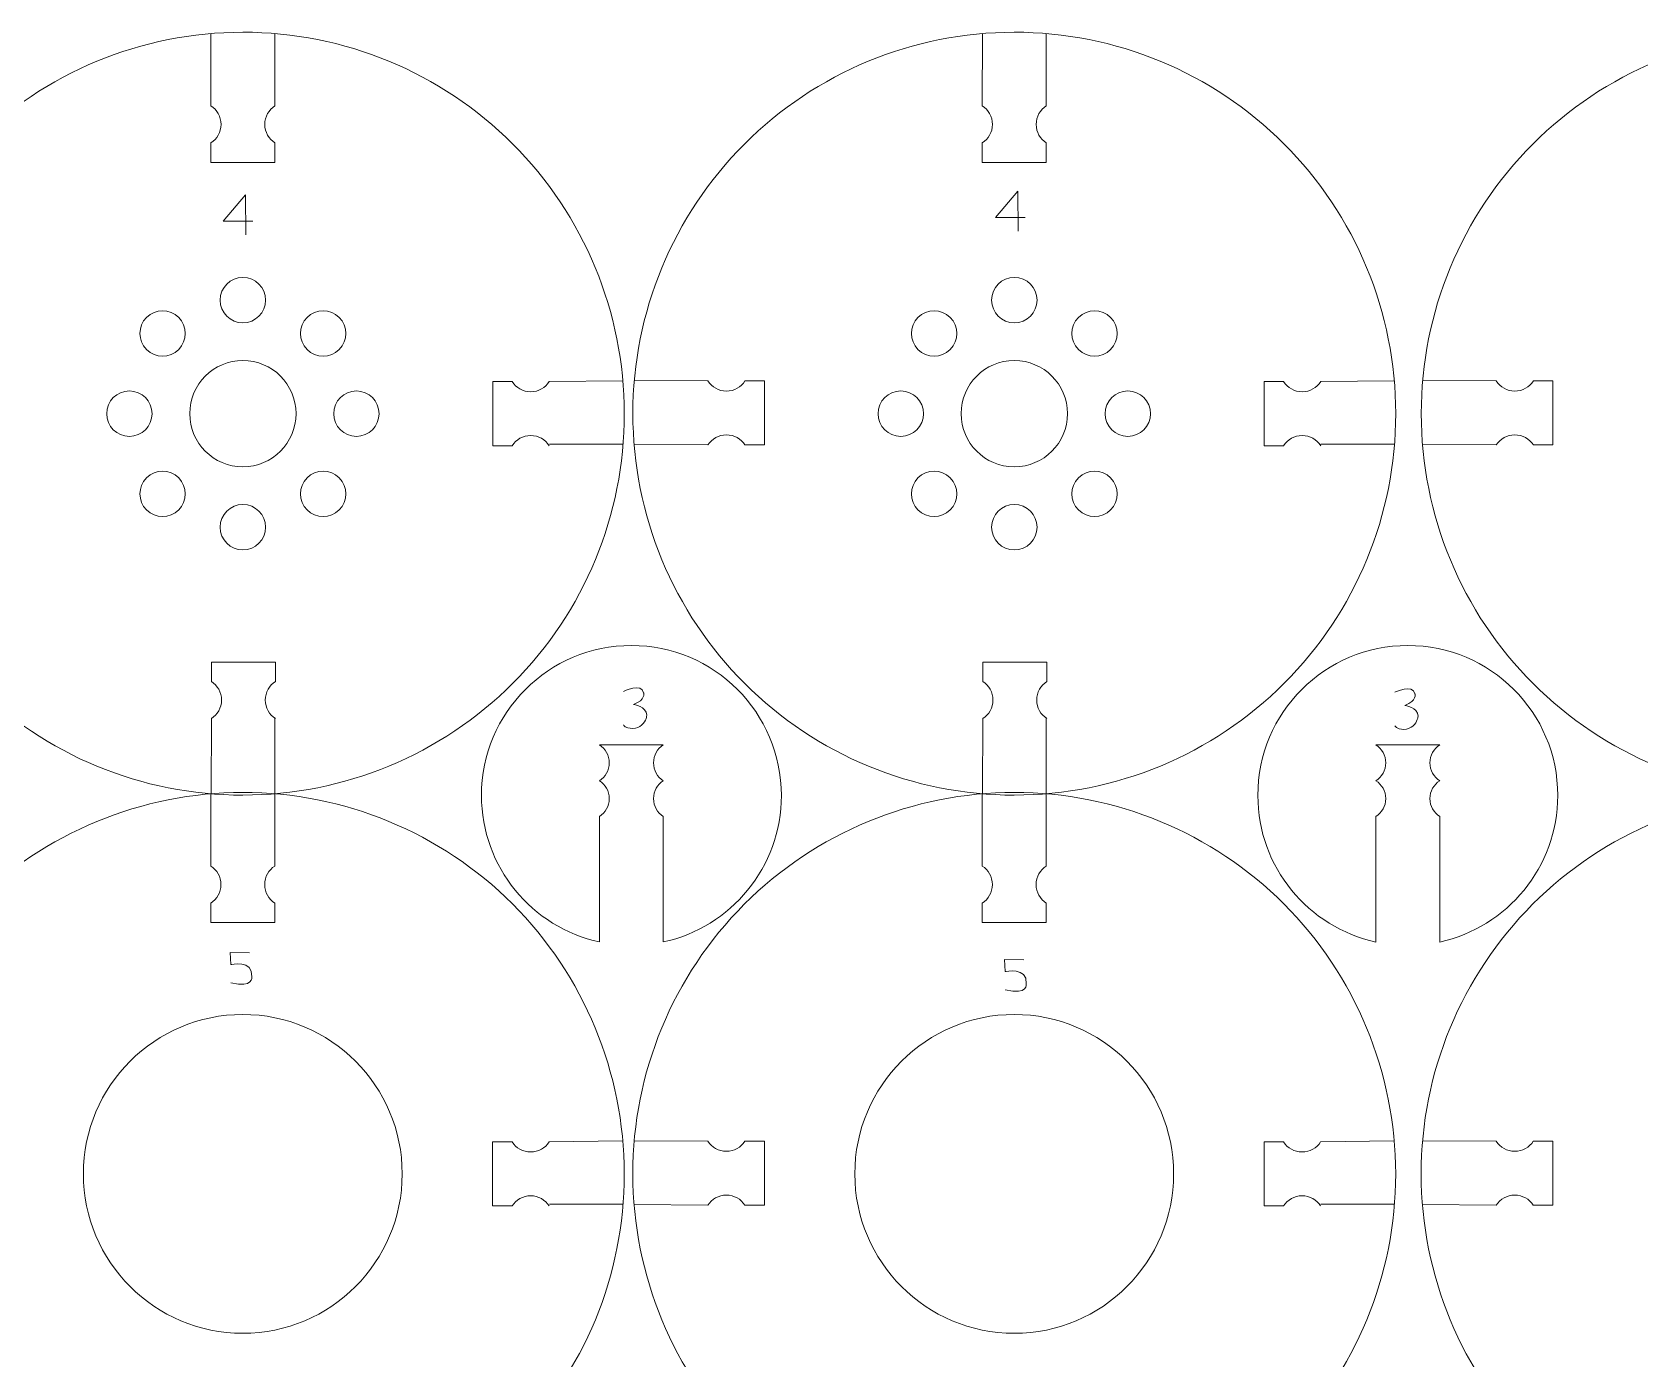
# Model space of a CAD drawing. Header units: centimetres. Extents: x -25 to 25, y -32.5 to 32.5.
# Drawn here: x -6.23 to 1.34, y 14.39 to 20.63 of the extents above; entities that cross this region are included whole.
import ezdxf

# ---------------------------------------------------------------- set-up
doc = ezdxf.new("R2010")
doc.units = ezdxf.units.CM
doc.header["$MEASUREMENT"] = 0
doc.layers.add('Capa 1', color=7, linetype='Continuous')

msp = doc.modelspace()

# ---------------------------------------------------------------- linework, layer by layer
at = {"layer": 'Capa 1', "color": 250, "lineweight": 18}
for centre, major_axis in [((-5.23613, 19.3735), (0, 0.10682)), ((-1.60633, 19.3735), (0, 0.10682)), ((-5.23612, 18.83939), (0, 0.25)), ((-1.60632, 18.83939), (0, 0.25))]:
    msp.add_ellipse(centre, major_axis=major_axis, ratio=1, dxfattribs=at)
for points, knots in [([(-5.23612, 20.63418), (-4.76041, 20.63448), (-4.30407, 20.4458), (-3.96748, 20.10963), (-3.96748, 20.10963), (-3.63089, 19.77347), (-3.44163, 19.31509), (-3.44133, 18.83939), (-3.44133, 18.83939), (-3.44102, 18.36368), (-3.62971, 17.90734), (-3.96587, 17.57075), (-3.96587, 17.57075), (-4.30204, 17.23416), (-4.76041, 17.0449), (-5.23612, 17.04459), (-5.23612, 17.04459), (-5.71183, 17.04429), (-6.16817, 17.23298), (-6.50476, 17.56914), (-6.50476, 17.56914), (-6.84135, 17.9053), (-7.03061, 18.36368), (-7.03091, 18.83939), (-7.03091, 18.83939), (-7.03121, 19.31509), (-6.84253, 19.77144), (-6.50636, 20.10803), (-6.50636, 20.10803), (-6.1702, 20.44462), (-5.71183, 20.63388), (-5.23612, 20.63418)], [0, 0, 0, 0, 0.1111111, 0.1111111, 0.1111111, 0.1111111, 0.2222222, 0.2222222, 0.2222222, 0.2222222, 0.3333333, 0.3333333, 0.3333333, 0.3333333, 0.4444444, 0.4444444, 0.4444444, 0.4444444, 0.5555556, 0.5555556, 0.5555556, 0.5555556, 0.6666667, 0.6666667, 0.6666667, 0.6666667, 0.7777778, 0.7777778, 0.7777778, 0.7777778, 1, 1, 1, 1]), ([(-1.60632, 20.63418), (-1.13061, 20.63448), (-0.67427, 20.4458), (-0.33768, 20.10963), (-0.33768, 20.10963), (-0.00109, 19.77347), (0.18817, 19.31509), (0.18847, 18.83939), (0.18847, 18.83939), (0.18878, 18.36368), (0.00009, 17.90734), (-0.33607, 17.57075), (-0.33607, 17.57075), (-0.67224, 17.23416), (-1.13061, 17.0449), (-1.60632, 17.04459), (-1.60632, 17.04459), (-2.08203, 17.04429), (-2.53837, 17.23298), (-2.87496, 17.56914), (-2.87496, 17.56914), (-3.21155, 17.9053), (-3.40081, 18.36368), (-3.40111, 18.83939), (-3.40111, 18.83939), (-3.40141, 19.31509), (-3.21273, 19.77144), (-2.87656, 20.10803), (-2.87656, 20.10803), (-2.5404, 20.44462), (-2.08203, 20.63388), (-1.60632, 20.63418)], [0, 0, 0, 0, 0.1111111, 0.1111111, 0.1111111, 0.1111111, 0.2222222, 0.2222222, 0.2222222, 0.2222222, 0.3333333, 0.3333333, 0.3333333, 0.3333333, 0.4444444, 0.4444444, 0.4444444, 0.4444444, 0.5555556, 0.5555556, 0.5555556, 0.5555556, 0.6666667, 0.6666667, 0.6666667, 0.6666667, 0.7777778, 0.7777778, 0.7777778, 0.7777778, 1, 1, 1, 1]), ([(2.10313, 20.63418), (2.57884, 20.63448), (3.03518, 20.4458), (3.37177, 20.10963), (3.37177, 20.10963), (3.70836, 19.77347), (3.89762, 19.31509), (3.89792, 18.83939), (3.89792, 18.83939), (3.89823, 18.36368), (3.70954, 17.90734), (3.37338, 17.57075), (3.37338, 17.57075), (3.03721, 17.23416), (2.57884, 17.0449), (2.10313, 17.04459), (2.10313, 17.04459), (1.62742, 17.04429), (1.17108, 17.23298), (0.83449, 17.56914), (0.83449, 17.56914), (0.4979, 17.9053), (0.30864, 18.36368), (0.30834, 18.83939), (0.30834, 18.83939), (0.30804, 19.31509), (0.49672, 19.77144), (0.83289, 20.10803), (0.83289, 20.10803), (1.16905, 20.44462), (1.62742, 20.63388), (2.10313, 20.63418)], [0, 0, 0, 0, 0.1111111, 0.1111111, 0.1111111, 0.1111111, 0.2222222, 0.2222222, 0.2222222, 0.2222222, 0.3333333, 0.3333333, 0.3333333, 0.3333333, 0.4444444, 0.4444444, 0.4444444, 0.4444444, 0.5555556, 0.5555556, 0.5555556, 0.5555556, 0.6666667, 0.6666667, 0.6666667, 0.6666667, 0.7777778, 0.7777778, 0.7777778, 0.7777778, 1, 1, 1, 1]), ([(-5.38683, 20.11331), (-5.35813, 20.13174), (-5.33911, 20.16393), (-5.33911, 20.20057), (-5.33911, 20.20057), (-5.33911, 20.2372), (-5.35813, 20.2694), (-5.38683, 20.28782)], [0, 0, 0, 0, 0.3333333, 0.3333333, 0.3333333, 0.3333333, 1, 1, 1, 1]), ([(-5.08549, 20.11331), (-5.11419, 20.13174), (-5.13321, 20.16393), (-5.13321, 20.20057), (-5.13321, 20.20057), (-5.13321, 20.2372), (-5.11419, 20.2694), (-5.08549, 20.28782)], [0, 0, 0, 0, 0.3333333, 0.3333333, 0.3333333, 0.3333333, 1, 1, 1, 1]), ([(-1.75703, 20.11331), (-1.72833, 20.13174), (-1.70931, 20.16393), (-1.70931, 20.20057), (-1.70931, 20.20057), (-1.70931, 20.2372), (-1.72833, 20.2694), (-1.75703, 20.28782)], [0, 0, 0, 0, 0.3333333, 0.3333333, 0.3333333, 0.3333333, 1, 1, 1, 1]), ([(-1.45569, 20.11331), (-1.48439, 20.13174), (-1.50341, 20.16393), (-1.50341, 20.20057), (-1.50341, 20.20057), (-1.50341, 20.2372), (-1.48439, 20.2694), (-1.45569, 20.28782)], [0, 0, 0, 0, 0.3333333, 0.3333333, 0.3333333, 0.3333333, 1, 1, 1, 1]), ([(-5.68933, 19.29259), (-5.64762, 19.33431), (-5.57998, 19.33431), (-5.53826, 19.29259), (-5.53826, 19.29259), (-5.49655, 19.25088), (-5.49655, 19.18324), (-5.53826, 19.14152), (-5.53826, 19.14152), (-5.57998, 19.09981), (-5.64762, 19.09981), (-5.68933, 19.14152), (-5.68933, 19.14152), (-5.73105, 19.18324), (-5.73105, 19.25088), (-5.68933, 19.29259)], [0, 0, 0, 0, 0.2, 0.2, 0.2, 0.2, 0.4, 0.4, 0.4, 0.4, 0.6, 0.6, 0.6, 0.6, 1, 1, 1, 1]), ([(-4.78292, 19.29259), (-4.7412, 19.25088), (-4.7412, 19.18324), (-4.78292, 19.14152), (-4.78292, 19.14152), (-4.82463, 19.09981), (-4.89227, 19.09981), (-4.93399, 19.14152), (-4.93399, 19.14152), (-4.9757, 19.18324), (-4.9757, 19.25088), (-4.93399, 19.29259), (-4.93399, 19.29259), (-4.89227, 19.33431), (-4.82463, 19.33431), (-4.78292, 19.29259)], [0, 0, 0, 0, 0.2, 0.2, 0.2, 0.2, 0.4, 0.4, 0.4, 0.4, 0.6, 0.6, 0.6, 0.6, 1, 1, 1, 1]), ([(-2.05953, 19.29259), (-2.01782, 19.33431), (-1.95018, 19.33431), (-1.90846, 19.29259), (-1.90846, 19.29259), (-1.86675, 19.25088), (-1.86675, 19.18324), (-1.90846, 19.14152), (-1.90846, 19.14152), (-1.95018, 19.09981), (-2.01782, 19.09981), (-2.05953, 19.14152), (-2.05953, 19.14152), (-2.10125, 19.18324), (-2.10125, 19.25088), (-2.05953, 19.29259)], [0, 0, 0, 0, 0.2, 0.2, 0.2, 0.2, 0.4, 0.4, 0.4, 0.4, 0.6, 0.6, 0.6, 0.6, 1, 1, 1, 1]), ([(-1.15312, 19.29259), (-1.1114, 19.25088), (-1.1114, 19.18324), (-1.15312, 19.14152), (-1.15312, 19.14152), (-1.19483, 19.09981), (-1.26247, 19.09981), (-1.30419, 19.14152), (-1.30419, 19.14152), (-1.3459, 19.18324), (-1.3459, 19.25088), (-1.30419, 19.29259), (-1.30419, 19.29259), (-1.26247, 19.33431), (-1.19483, 19.33431), (-1.15312, 19.29259)], [0, 0, 0, 0, 0.2, 0.2, 0.2, 0.2, 0.4, 0.4, 0.4, 0.4, 0.6, 0.6, 0.6, 0.6, 1, 1, 1, 1]), ([(-3.79457, 18.9901), (-3.813, 18.9614), (-3.84519, 18.94238), (-3.88183, 18.94238), (-3.88183, 18.94238), (-3.91846, 18.94238), (-3.95066, 18.9614), (-3.96908, 18.9901)], [0, 0, 0, 0, 0.3333333, 0.3333333, 0.3333333, 0.3333333, 1, 1, 1, 1]), ([(-2.87362, 18.9933), (-2.89205, 18.9646), (-2.92424, 18.94558), (-2.96088, 18.94558), (-2.96088, 18.94558), (-2.99751, 18.94558), (-3.02971, 18.9646), (-3.04813, 18.9933)], [0, 0, 0, 0, 0.3333333, 0.3333333, 0.3333333, 0.3333333, 1, 1, 1, 1]), ([(-0.16477, 18.9901), (-0.1832, 18.9614), (-0.21539, 18.94238), (-0.25203, 18.94238), (-0.25203, 18.94238), (-0.28866, 18.94238), (-0.32086, 18.9614), (-0.33928, 18.9901)], [0, 0, 0, 0, 0.3333333, 0.3333333, 0.3333333, 0.3333333, 1, 1, 1, 1]), ([(0.83583, 18.9933), (0.8174, 18.9646), (0.78521, 18.94558), (0.74857, 18.94558), (0.74857, 18.94558), (0.71194, 18.94558), (0.67974, 18.9646), (0.66132, 18.9933)], [0, 0, 0, 0, 0.3333333, 0.3333333, 0.3333333, 0.3333333, 1, 1, 1, 1]), ([(-5.87706, 18.83938), (-5.87706, 18.89838), (-5.82923, 18.94621), (-5.77024, 18.94621), (-5.77024, 18.94621), (-5.71124, 18.94621), (-5.66342, 18.89838), (-5.66342, 18.83938), (-5.66342, 18.83938), (-5.66342, 18.78039), (-5.71124, 18.73256), (-5.77024, 18.73256), (-5.77024, 18.73256), (-5.82923, 18.73256), (-5.87706, 18.78039), (-5.87706, 18.83938)], [0, 0, 0, 0, 0.2, 0.2, 0.2, 0.2, 0.4, 0.4, 0.4, 0.4, 0.6, 0.6, 0.6, 0.6, 1, 1, 1, 1]), ([(-4.59519, 18.83938), (-4.59519, 18.78039), (-4.64302, 18.73256), (-4.70201, 18.73256), (-4.70201, 18.73256), (-4.76101, 18.73256), (-4.80884, 18.78039), (-4.80884, 18.83938), (-4.80884, 18.83938), (-4.80884, 18.89838), (-4.76101, 18.94621), (-4.70201, 18.94621), (-4.70201, 18.94621), (-4.64302, 18.94621), (-4.59519, 18.89838), (-4.59519, 18.83938)], [0, 0, 0, 0, 0.2, 0.2, 0.2, 0.2, 0.4, 0.4, 0.4, 0.4, 0.6, 0.6, 0.6, 0.6, 1, 1, 1, 1]), ([(-2.24726, 18.83938), (-2.24726, 18.89838), (-2.19943, 18.94621), (-2.14044, 18.94621), (-2.14044, 18.94621), (-2.08144, 18.94621), (-2.03362, 18.89838), (-2.03362, 18.83938), (-2.03362, 18.83938), (-2.03362, 18.78039), (-2.08144, 18.73256), (-2.14044, 18.73256), (-2.14044, 18.73256), (-2.19943, 18.73256), (-2.24726, 18.78039), (-2.24726, 18.83938)], [0, 0, 0, 0, 0.2, 0.2, 0.2, 0.2, 0.4, 0.4, 0.4, 0.4, 0.6, 0.6, 0.6, 0.6, 1, 1, 1, 1]), ([(-0.96539, 18.83938), (-0.96539, 18.78039), (-1.01322, 18.73256), (-1.07221, 18.73256), (-1.07221, 18.73256), (-1.13121, 18.73256), (-1.17904, 18.78039), (-1.17904, 18.83938), (-1.17904, 18.83938), (-1.17904, 18.89838), (-1.13121, 18.94621), (-1.07221, 18.94621), (-1.07221, 18.94621), (-1.01322, 18.94621), (-0.96539, 18.89838), (-0.96539, 18.83938)], [0, 0, 0, 0, 0.2, 0.2, 0.2, 0.2, 0.4, 0.4, 0.4, 0.4, 0.6, 0.6, 0.6, 0.6, 1, 1, 1, 1]), ([(-3.79457, 18.68876), (-3.813, 18.71746), (-3.84519, 18.73648), (-3.88183, 18.73648), (-3.88183, 18.73648), (-3.91846, 18.73648), (-3.95066, 18.71746), (-3.96908, 18.68876)], [0, 0, 0, 0, 0.3333333, 0.3333333, 0.3333333, 0.3333333, 1, 1, 1, 1]), ([(-2.87362, 18.69196), (-2.89205, 18.72066), (-2.92424, 18.73968), (-2.96088, 18.73968), (-2.96088, 18.73968), (-2.99751, 18.73968), (-3.02971, 18.72066), (-3.04813, 18.69196)], [0, 0, 0, 0, 0.3333333, 0.3333333, 0.3333333, 0.3333333, 1, 1, 1, 1]), ([(-0.16477, 18.68876), (-0.1832, 18.71746), (-0.21539, 18.73648), (-0.25203, 18.73648), (-0.25203, 18.73648), (-0.28866, 18.73648), (-0.32086, 18.71746), (-0.33928, 18.68876)], [0, 0, 0, 0, 0.3333333, 0.3333333, 0.3333333, 0.3333333, 1, 1, 1, 1]), ([(0.83583, 18.69196), (0.8174, 18.72066), (0.78521, 18.73968), (0.74857, 18.73968), (0.74857, 18.73968), (0.71194, 18.73968), (0.67974, 18.72066), (0.66132, 18.69196)], [0, 0, 0, 0, 0.3333333, 0.3333333, 0.3333333, 0.3333333, 1, 1, 1, 1]), ([(-5.68933, 18.38618), (-5.73105, 18.42789), (-5.73105, 18.49553), (-5.68933, 18.53725), (-5.68933, 18.53725), (-5.64762, 18.57896), (-5.57998, 18.57896), (-5.53826, 18.53725), (-5.53826, 18.53725), (-5.49655, 18.49553), (-5.49655, 18.42789), (-5.53826, 18.38618), (-5.53826, 18.38618), (-5.57998, 18.34446), (-5.64762, 18.34446), (-5.68933, 18.38618)], [0, 0, 0, 0, 0.2, 0.2, 0.2, 0.2, 0.4, 0.4, 0.4, 0.4, 0.6, 0.6, 0.6, 0.6, 1, 1, 1, 1]), ([(-4.78292, 18.38618), (-4.82463, 18.34446), (-4.89227, 18.34446), (-4.93399, 18.38618), (-4.93399, 18.38618), (-4.9757, 18.42789), (-4.9757, 18.49553), (-4.93399, 18.53725), (-4.93399, 18.53725), (-4.89227, 18.57896), (-4.82463, 18.57896), (-4.78292, 18.53725), (-4.78292, 18.53725), (-4.7412, 18.49553), (-4.7412, 18.42789), (-4.78292, 18.38618)], [0, 0, 0, 0, 0.2, 0.2, 0.2, 0.2, 0.4, 0.4, 0.4, 0.4, 0.6, 0.6, 0.6, 0.6, 1, 1, 1, 1]), ([(-2.05953, 18.38618), (-2.10125, 18.42789), (-2.10125, 18.49553), (-2.05953, 18.53725), (-2.05953, 18.53725), (-2.01782, 18.57896), (-1.95018, 18.57896), (-1.90846, 18.53725), (-1.90846, 18.53725), (-1.86675, 18.49553), (-1.86675, 18.42789), (-1.90846, 18.38618), (-1.90846, 18.38618), (-1.95018, 18.34446), (-2.01782, 18.34446), (-2.05953, 18.38618)], [0, 0, 0, 0, 0.2, 0.2, 0.2, 0.2, 0.4, 0.4, 0.4, 0.4, 0.6, 0.6, 0.6, 0.6, 1, 1, 1, 1]), ([(-1.15312, 18.38618), (-1.19483, 18.34446), (-1.26247, 18.34446), (-1.30419, 18.38618), (-1.30419, 18.38618), (-1.3459, 18.42789), (-1.3459, 18.49553), (-1.30419, 18.53725), (-1.30419, 18.53725), (-1.26247, 18.57896), (-1.19483, 18.57896), (-1.15312, 18.53725), (-1.15312, 18.53725), (-1.1114, 18.49553), (-1.1114, 18.42789), (-1.15312, 18.38618)], [0, 0, 0, 0, 0.2, 0.2, 0.2, 0.2, 0.4, 0.4, 0.4, 0.4, 0.6, 0.6, 0.6, 0.6, 1, 1, 1, 1]), ([(-5.23613, 18.19845), (-5.29512, 18.19845), (-5.34295, 18.24628), (-5.34295, 18.30527), (-5.34295, 18.30527), (-5.34295, 18.36427), (-5.29512, 18.41209), (-5.23613, 18.41209), (-5.23613, 18.41209), (-5.17713, 18.41209), (-5.1293, 18.36427), (-5.1293, 18.30527), (-5.1293, 18.30527), (-5.1293, 18.24628), (-5.17713, 18.19845), (-5.23613, 18.19845)], [0, 0, 0, 0, 0.2, 0.2, 0.2, 0.2, 0.4, 0.4, 0.4, 0.4, 0.6, 0.6, 0.6, 0.6, 1, 1, 1, 1]), ([(-1.60633, 18.19845), (-1.66532, 18.19845), (-1.71315, 18.24628), (-1.71315, 18.30527), (-1.71315, 18.30527), (-1.71315, 18.36427), (-1.66532, 18.41209), (-1.60633, 18.41209), (-1.60633, 18.41209), (-1.54733, 18.41209), (-1.4995, 18.36427), (-1.4995, 18.30527), (-1.4995, 18.30527), (-1.4995, 18.24628), (-1.54733, 18.19845), (-1.60633, 18.19845)], [0, 0, 0, 0, 0.2, 0.2, 0.2, 0.2, 0.4, 0.4, 0.4, 0.4, 0.6, 0.6, 0.6, 0.6, 1, 1, 1, 1]), ([(-5.38429, 17.40469), (-5.35559, 17.42312), (-5.33657, 17.45531), (-5.33657, 17.49195), (-5.33657, 17.49195), (-5.33657, 17.52858), (-5.35559, 17.56078), (-5.38429, 17.5792)], [0, 0, 0, 0, 0.3333333, 0.3333333, 0.3333333, 0.3333333, 1, 1, 1, 1]), ([(-5.08295, 17.40469), (-5.11165, 17.42312), (-5.13067, 17.45531), (-5.13067, 17.49195), (-5.13067, 17.49195), (-5.13067, 17.52858), (-5.11165, 17.56078), (-5.08295, 17.5792)], [0, 0, 0, 0, 0.3333333, 0.3333333, 0.3333333, 0.3333333, 1, 1, 1, 1]), ([(-1.75449, 17.40469), (-1.72579, 17.42312), (-1.70677, 17.45531), (-1.70677, 17.49195), (-1.70677, 17.49195), (-1.70677, 17.52858), (-1.72579, 17.56078), (-1.75449, 17.5792)], [0, 0, 0, 0, 0.3333333, 0.3333333, 0.3333333, 0.3333333, 1, 1, 1, 1]), ([(-1.45315, 17.40469), (-1.48185, 17.42312), (-1.50087, 17.45531), (-1.50087, 17.49195), (-1.50087, 17.49195), (-1.50087, 17.52858), (-1.48185, 17.56078), (-1.45315, 17.5792)], [0, 0, 0, 0, 0.3333333, 0.3333333, 0.3333333, 0.3333333, 1, 1, 1, 1]), ([(-3.55805, 17.2809), (-3.53035, 17.26312), (-3.51199, 17.23204), (-3.51199, 17.19668), (-3.51199, 17.19668), (-3.51199, 17.16132), (-3.53035, 17.13024), (-3.55805, 17.11246)], [0, 0, 0, 0, 0.3333333, 0.3333333, 0.3333333, 0.3333333, 1, 1, 1, 1]), ([(-3.25804, 17.28074), (-3.28574, 17.26296), (-3.3041, 17.23188), (-3.3041, 17.19652), (-3.3041, 17.19652), (-3.3041, 17.16116), (-3.28574, 17.13008), (-3.25804, 17.1123)], [0, 0, 0, 0, 0.3333333, 0.3333333, 0.3333333, 0.3333333, 1, 1, 1, 1]), ([(0.09523, 17.28082), (0.12293, 17.26304), (0.14129, 17.23196), (0.14129, 17.1966), (0.14129, 17.1966), (0.14129, 17.16124), (0.12293, 17.13016), (0.09523, 17.11238)], [0, 0, 0, 0, 0.3333333, 0.3333333, 0.3333333, 0.3333333, 1, 1, 1, 1]), ([(0.39524, 17.28066), (0.36754, 17.26288), (0.34918, 17.2318), (0.34918, 17.19644), (0.34918, 17.19644), (0.34918, 17.16108), (0.36754, 17.13), (0.39524, 17.11222)], [0, 0, 0, 0, 0.3333333, 0.3333333, 0.3333333, 0.3333333, 1, 1, 1, 1]), ([(-3.55805, 17.11246), (-3.53035, 17.09468), (-3.51199, 17.0636), (-3.51199, 17.02824), (-3.51199, 17.02824), (-3.51199, 16.99288), (-3.53035, 16.9618), (-3.55805, 16.94402)], [0, 0, 0, 0, 0.3333333, 0.3333333, 0.3333333, 0.3333333, 1, 1, 1, 1]), ([(-3.25804, 17.1123), (-3.28574, 17.09452), (-3.3041, 17.06344), (-3.3041, 17.02808), (-3.3041, 17.02808), (-3.3041, 16.99272), (-3.28574, 16.96164), (-3.25804, 16.94386)], [0, 0, 0, 0, 0.3333333, 0.3333333, 0.3333333, 0.3333333, 1, 1, 1, 1]), ([(0.09523, 17.11238), (0.12293, 17.0946), (0.14129, 17.06352), (0.14129, 17.02816), (0.14129, 17.02816), (0.14129, 16.9928), (0.12293, 16.96172), (0.09523, 16.94394)], [0, 0, 0, 0, 0.3333333, 0.3333333, 0.3333333, 0.3333333, 1, 1, 1, 1]), ([(0.39524, 17.11222), (0.36754, 17.09444), (0.34918, 17.06336), (0.34918, 17.028), (0.34918, 17.028), (0.34918, 16.99264), (0.36754, 16.96156), (0.39524, 16.94378)], [0, 0, 0, 0, 0.3333333, 0.3333333, 0.3333333, 0.3333333, 1, 1, 1, 1]), ([(-5.23643, 17.05721), (-4.76072, 17.05751), (-4.30438, 16.86883), (-3.96779, 16.53266), (-3.96779, 16.53266), (-3.6312, 16.1965), (-3.44194, 15.73812), (-3.44164, 15.26242), (-3.44164, 15.26242), (-3.44133, 14.78671), (-3.63002, 14.33037), (-3.96618, 13.99378), (-3.96618, 13.99378), (-4.30235, 13.65719), (-4.76072, 13.46793), (-5.23643, 13.46762), (-5.23643, 13.46762), (-5.71214, 13.46732), (-6.16848, 13.65601), (-6.50507, 13.99217), (-6.50507, 13.99217), (-6.84166, 14.32833), (-7.03092, 14.78671), (-7.03122, 15.26242), (-7.03122, 15.26242), (-7.03152, 15.73812), (-6.84284, 16.19447), (-6.50667, 16.53106), (-6.50667, 16.53106), (-6.17051, 16.86765), (-5.71214, 17.05691), (-5.23643, 17.05721)], [0, 0, 0, 0, 0.1111111, 0.1111111, 0.1111111, 0.1111111, 0.2222222, 0.2222222, 0.2222222, 0.2222222, 0.3333333, 0.3333333, 0.3333333, 0.3333333, 0.4444444, 0.4444444, 0.4444444, 0.4444444, 0.5555556, 0.5555556, 0.5555556, 0.5555556, 0.6666667, 0.6666667, 0.6666667, 0.6666667, 0.7777778, 0.7777778, 0.7777778, 0.7777778, 1, 1, 1, 1]), ([(-1.60663, 17.05721), (-1.13092, 17.05751), (-0.67458, 16.86883), (-0.33799, 16.53266), (-0.33799, 16.53266), (-0.0014, 16.1965), (0.18786, 15.73812), (0.18816, 15.26242), (0.18816, 15.26242), (0.18847, 14.78671), (-0.00022, 14.33037), (-0.33638, 13.99378), (-0.33638, 13.99378), (-0.67255, 13.65719), (-1.13092, 13.46793), (-1.60663, 13.46762), (-1.60663, 13.46762), (-2.08234, 13.46732), (-2.53868, 13.65601), (-2.87527, 13.99217), (-2.87527, 13.99217), (-3.21186, 14.32833), (-3.40112, 14.78671), (-3.40142, 15.26242), (-3.40142, 15.26242), (-3.40172, 15.73812), (-3.21304, 16.19447), (-2.87687, 16.53106), (-2.87687, 16.53106), (-2.54071, 16.86765), (-2.08234, 17.05691), (-1.60663, 17.05721)], [0, 0, 0, 0, 0.1111111, 0.1111111, 0.1111111, 0.1111111, 0.2222222, 0.2222222, 0.2222222, 0.2222222, 0.3333333, 0.3333333, 0.3333333, 0.3333333, 0.4444444, 0.4444444, 0.4444444, 0.4444444, 0.5555556, 0.5555556, 0.5555556, 0.5555556, 0.6666667, 0.6666667, 0.6666667, 0.6666667, 0.7777778, 0.7777778, 0.7777778, 0.7777778, 1, 1, 1, 1]), ([(2.10282, 17.05721), (2.57853, 17.05751), (3.03487, 16.86883), (3.37146, 16.53266), (3.37146, 16.53266), (3.70805, 16.1965), (3.89731, 15.73812), (3.89761, 15.26242), (3.89761, 15.26242), (3.89792, 14.78671), (3.70923, 14.33037), (3.37307, 13.99378), (3.37307, 13.99378), (3.0369, 13.65719), (2.57853, 13.46793), (2.10282, 13.46762), (2.10282, 13.46762), (1.62711, 13.46732), (1.17077, 13.65601), (0.83418, 13.99217), (0.83418, 13.99217), (0.49759, 14.32833), (0.30833, 14.78671), (0.30803, 15.26242), (0.30803, 15.26242), (0.30773, 15.73812), (0.49641, 16.19447), (0.83258, 16.53106), (0.83258, 16.53106), (1.16874, 16.86765), (1.62711, 17.05691), (2.10282, 17.05721)], [0, 0, 0, 0, 0.1111111, 0.1111111, 0.1111111, 0.1111111, 0.2222222, 0.2222222, 0.2222222, 0.2222222, 0.3333333, 0.3333333, 0.3333333, 0.3333333, 0.4444444, 0.4444444, 0.4444444, 0.4444444, 0.5555556, 0.5555556, 0.5555556, 0.5555556, 0.6666667, 0.6666667, 0.6666667, 0.6666667, 0.7777778, 0.7777778, 0.7777778, 0.7777778, 1, 1, 1, 1]), ([(-5.38714, 16.53634), (-5.35844, 16.55477), (-5.33942, 16.58696), (-5.33942, 16.6236), (-5.33942, 16.6236), (-5.33942, 16.66023), (-5.35844, 16.69243), (-5.38714, 16.71085)], [0, 0, 0, 0, 0.3333333, 0.3333333, 0.3333333, 0.3333333, 1, 1, 1, 1]), ([(-5.0858, 16.53634), (-5.1145, 16.55477), (-5.13352, 16.58696), (-5.13352, 16.6236), (-5.13352, 16.6236), (-5.13352, 16.66023), (-5.1145, 16.69243), (-5.0858, 16.71085)], [0, 0, 0, 0, 0.3333333, 0.3333333, 0.3333333, 0.3333333, 1, 1, 1, 1]), ([(-1.75734, 16.53634), (-1.72864, 16.55477), (-1.70962, 16.58696), (-1.70962, 16.6236), (-1.70962, 16.6236), (-1.70962, 16.66023), (-1.72864, 16.69243), (-1.75734, 16.71085)], [0, 0, 0, 0, 0.3333333, 0.3333333, 0.3333333, 0.3333333, 1, 1, 1, 1]), ([(-1.456, 16.53634), (-1.4847, 16.55477), (-1.50372, 16.58696), (-1.50372, 16.6236), (-1.50372, 16.6236), (-1.50372, 16.66023), (-1.4847, 16.69243), (-1.456, 16.71085)], [0, 0, 0, 0, 0.3333333, 0.3333333, 0.3333333, 0.3333333, 1, 1, 1, 1]), ([(-5.23658, 16.01246), (-4.82237, 16.01246), (-4.48658, 15.67668), (-4.48658, 15.26246), (-4.48658, 15.26246), (-4.48658, 14.84824), (-4.82237, 14.51246), (-5.23658, 14.51246), (-5.23658, 14.51246), (-5.65079, 14.51246), (-5.98658, 14.84824), (-5.98658, 15.26246), (-5.98658, 15.26246), (-5.98658, 15.67668), (-5.65079, 16.01246), (-5.23658, 16.01246)], [0, 0, 0, 0, 0.2, 0.2, 0.2, 0.2, 0.4, 0.4, 0.4, 0.4, 0.6, 0.6, 0.6, 0.6, 1, 1, 1, 1]), ([(-1.60678, 16.01246), (-1.19257, 16.01246), (-0.85678, 15.67668), (-0.85678, 15.26246), (-0.85678, 15.26246), (-0.85678, 14.84824), (-1.19257, 14.51246), (-1.60678, 14.51246), (-1.60678, 14.51246), (-2.02099, 14.51246), (-2.35678, 14.84824), (-2.35678, 15.26246), (-2.35678, 15.26246), (-2.35678, 15.67668), (-2.02099, 16.01246), (-1.60678, 16.01246)], [0, 0, 0, 0, 0.2, 0.2, 0.2, 0.2, 0.4, 0.4, 0.4, 0.4, 0.6, 0.6, 0.6, 0.6, 1, 1, 1, 1]), ([(-3.79488, 15.41313), (-3.81331, 15.38443), (-3.8455, 15.36541), (-3.88214, 15.36541), (-3.88214, 15.36541), (-3.91877, 15.36541), (-3.95097, 15.38443), (-3.96939, 15.41313)], [0, 0, 0, 0, 0.3333333, 0.3333333, 0.3333333, 0.3333333, 1, 1, 1, 1]), ([(-2.87393, 15.41633), (-2.89236, 15.38763), (-2.92455, 15.36861), (-2.96119, 15.36861), (-2.96119, 15.36861), (-2.99782, 15.36861), (-3.03002, 15.38763), (-3.04844, 15.41633)], [0, 0, 0, 0, 0.3333333, 0.3333333, 0.3333333, 0.3333333, 1, 1, 1, 1]), ([(-0.16508, 15.41313), (-0.18351, 15.38443), (-0.2157, 15.36541), (-0.25234, 15.36541), (-0.25234, 15.36541), (-0.28897, 15.36541), (-0.32117, 15.38443), (-0.33959, 15.41313)], [0, 0, 0, 0, 0.3333333, 0.3333333, 0.3333333, 0.3333333, 1, 1, 1, 1]), ([(0.83552, 15.41633), (0.81709, 15.38763), (0.7849, 15.36861), (0.74826, 15.36861), (0.74826, 15.36861), (0.71163, 15.36861), (0.67943, 15.38763), (0.66101, 15.41633)], [0, 0, 0, 0, 0.3333333, 0.3333333, 0.3333333, 0.3333333, 1, 1, 1, 1]), ([(-3.79488, 15.11179), (-3.81331, 15.14049), (-3.8455, 15.15951), (-3.88214, 15.15951), (-3.88214, 15.15951), (-3.91877, 15.15951), (-3.95097, 15.14049), (-3.96939, 15.11179)], [0, 0, 0, 0, 0.3333333, 0.3333333, 0.3333333, 0.3333333, 1, 1, 1, 1]), ([(-2.87393, 15.11499), (-2.89236, 15.14369), (-2.92455, 15.16271), (-2.96119, 15.16271), (-2.96119, 15.16271), (-2.99782, 15.16271), (-3.03002, 15.14369), (-3.04844, 15.11499)], [0, 0, 0, 0, 0.3333333, 0.3333333, 0.3333333, 0.3333333, 1, 1, 1, 1]), ([(-0.16508, 15.11179), (-0.18351, 15.14049), (-0.2157, 15.15951), (-0.25234, 15.15951), (-0.25234, 15.15951), (-0.28897, 15.15951), (-0.32117, 15.14049), (-0.33959, 15.11179)], [0, 0, 0, 0, 0.3333333, 0.3333333, 0.3333333, 0.3333333, 1, 1, 1, 1]), ([(0.83552, 15.11499), (0.81709, 15.14369), (0.7849, 15.16271), (0.74826, 15.16271), (0.74826, 15.16271), (0.71163, 15.16271), (0.67943, 15.14369), (0.66101, 15.11499)], [0, 0, 0, 0, 0.3333333, 0.3333333, 0.3333333, 0.3333333, 1, 1, 1, 1])]:
    msp.add_open_spline(points, degree=3, knots=knots, dxfattribs=at)
at = {"layer": 'Capa 1', "color": 250, "lineweight": 9}
for points in [[(-5.38683, 20.28782), (-5.38683, 20.28782), (-5.38645, 20.62781), (-5.38645, 20.62781)], [(-5.08605, 20.62799), (-5.08605, 20.62799), (-5.08549, 20.28782), (-5.08549, 20.28782)], [(-1.75703, 20.28782), (-1.75703, 20.28782), (-1.75665, 20.62781), (-1.75665, 20.62781)], [(-1.45625, 20.62799), (-1.45625, 20.62799), (-1.45569, 20.28782), (-1.45569, 20.28782)], [(-3.79457, 18.9901), (-3.79457, 18.9901), (-3.44829, 18.99449), (-3.44829, 18.99449)], [(-3.39456, 18.99543), (-3.39456, 18.99543), (-3.04813, 18.9933), (-3.04813, 18.9933)], [(-0.16477, 18.9901), (-0.16477, 18.9901), (0.18151, 18.99449), (0.18151, 18.99449)], [(0.31489, 18.99543), (0.31489, 18.99543), (0.66132, 18.9933), (0.66132, 18.9933)], [(-3.44713, 18.69637), (-3.44713, 18.69637), (-3.79378, 18.69657), (-3.79378, 18.69657)], [(-3.04813, 18.69196), (-3.04813, 18.69196), (-3.39532, 18.69503), (-3.39532, 18.69503)], [(0.18267, 18.69637), (0.18267, 18.69637), (-0.16398, 18.69657), (-0.16398, 18.69657)], [(0.66132, 18.69196), (0.66132, 18.69196), (0.31413, 18.69503), (0.31413, 18.69503)], [(-5.38572, 17.05079), (-5.38572, 17.05079), (-5.38429, 17.40469), (-5.38429, 17.40469)], [(-5.08656, 17.40711), (-5.08656, 17.40711), (-5.08636, 17.05102), (-5.08636, 17.05102)], [(-1.75592, 17.05079), (-1.75592, 17.05079), (-1.75449, 17.40469), (-1.75449, 17.40469)], [(-1.45676, 17.40711), (-1.45676, 17.40711), (-1.45656, 17.05102), (-1.45656, 17.05102)], [(-3.25804, 17.28074), (-3.25804, 17.28074), (-3.55805, 17.2809), (-3.55805, 17.2809)], [(0.39524, 17.28066), (0.39524, 17.28066), (0.09523, 17.28082), (0.09523, 17.28082)], [(-5.38714, 16.71085), (-5.38714, 16.71085), (-5.38676, 17.05084), (-5.38676, 17.05084)], [(-5.08636, 17.05102), (-5.08636, 17.05102), (-5.0858, 16.71085), (-5.0858, 16.71085)], [(-1.75734, 16.71085), (-1.75734, 16.71085), (-1.75696, 17.05084), (-1.75696, 17.05084)], [(-1.45656, 17.05102), (-1.45656, 17.05102), (-1.456, 16.71085), (-1.456, 16.71085)], [(-3.79488, 15.41313), (-3.79488, 15.41313), (-3.4486, 15.41752), (-3.4486, 15.41752)], [(-3.39487, 15.41846), (-3.39487, 15.41846), (-3.04844, 15.41633), (-3.04844, 15.41633)], [(-0.16508, 15.41313), (-0.16508, 15.41313), (0.1812, 15.41752), (0.1812, 15.41752)], [(0.31458, 15.41846), (0.31458, 15.41846), (0.66101, 15.41633), (0.66101, 15.41633)], [(-3.44744, 15.1194), (-3.44744, 15.1194), (-3.79409, 15.1196), (-3.79409, 15.1196)], [(-3.04844, 15.11499), (-3.04844, 15.11499), (-3.39563, 15.11806), (-3.39563, 15.11806)], [(0.18236, 15.1194), (0.18236, 15.1194), (-0.16429, 15.1196), (-0.16429, 15.1196)], [(0.66101, 15.11499), (0.66101, 15.11499), (0.31382, 15.11806), (0.31382, 15.11806)]]:
    msp.add_open_spline(points, degree=3, dxfattribs=at)
for points, knots in [([(-5.38683, 20.1133), (-5.38683, 20.1133), (-5.38694, 20.0217), (-5.38694, 20.0217), (-5.38694, 20.0217), (-5.38694, 20.0217), (-5.08549, 20.0217), (-5.08549, 20.0217), (-5.08549, 20.0217), (-5.08549, 20.0217), (-5.08549, 20.11332), (-5.08549, 20.11332)], [0, 0, 0, 0, 0.25, 0.25, 0.25, 0.25, 0.5, 0.5, 0.5, 0.5, 1, 1, 1, 1]), ([(-1.75703, 20.1133), (-1.75703, 20.1133), (-1.75714, 20.0217), (-1.75714, 20.0217), (-1.75714, 20.0217), (-1.75714, 20.0217), (-1.45569, 20.0217), (-1.45569, 20.0217), (-1.45569, 20.0217), (-1.45569, 20.0217), (-1.45569, 20.11332), (-1.45569, 20.11332)], [0, 0, 0, 0, 0.25, 0.25, 0.25, 0.25, 0.5, 0.5, 0.5, 0.5, 1, 1, 1, 1]), ([(-3.96908, 18.9901), (-3.96908, 18.9901), (-4.06068, 18.99021), (-4.06068, 18.99021), (-4.06068, 18.99021), (-4.06068, 18.99021), (-4.06068, 18.68876), (-4.06068, 18.68876), (-4.06068, 18.68876), (-4.06068, 18.68876), (-3.96906, 18.68876), (-3.96906, 18.68876)], [0, 0, 0, 0, 0.25, 0.25, 0.25, 0.25, 0.5, 0.5, 0.5, 0.5, 1, 1, 1, 1]), ([(-2.87362, 18.9933), (-2.87362, 18.9933), (-2.78202, 18.99341), (-2.78202, 18.99341), (-2.78202, 18.99341), (-2.78202, 18.99341), (-2.78202, 18.69196), (-2.78202, 18.69196), (-2.78202, 18.69196), (-2.78202, 18.69196), (-2.87364, 18.69196), (-2.87364, 18.69196)], [0, 0, 0, 0, 0.25, 0.25, 0.25, 0.25, 0.5, 0.5, 0.5, 0.5, 1, 1, 1, 1]), ([(-0.33928, 18.9901), (-0.33928, 18.9901), (-0.43088, 18.99021), (-0.43088, 18.99021), (-0.43088, 18.99021), (-0.43088, 18.99021), (-0.43088, 18.68876), (-0.43088, 18.68876), (-0.43088, 18.68876), (-0.43088, 18.68876), (-0.33926, 18.68876), (-0.33926, 18.68876)], [0, 0, 0, 0, 0.25, 0.25, 0.25, 0.25, 0.5, 0.5, 0.5, 0.5, 1, 1, 1, 1]), ([(0.83583, 18.9933), (0.83583, 18.9933), (0.92743, 18.99341), (0.92743, 18.99341), (0.92743, 18.99341), (0.92743, 18.99341), (0.92743, 18.69196), (0.92743, 18.69196), (0.92743, 18.69196), (0.92743, 18.69196), (0.83581, 18.69196), (0.83581, 18.69196)], [0, 0, 0, 0, 0.25, 0.25, 0.25, 0.25, 0.5, 0.5, 0.5, 0.5, 1, 1, 1, 1]), ([(-3.55805, 16.94402), (-3.55805, 16.94402), (-3.55805, 16.35349), (-3.55805, 16.35349), (-3.55805, 16.35349), (-3.87565, 16.42226), (-4.11361, 16.70482), (-4.11361, 17.04301), (-4.11361, 17.04301), (-4.11361, 17.43269), (-3.79772, 17.74857), (-3.40805, 17.74857), (-3.40805, 17.74857), (-3.01838, 17.74857), (-2.70249, 17.43269), (-2.70249, 17.04301), (-2.70249, 17.04301), (-2.70249, 16.70482), (-2.94045, 16.42225), (-3.25805, 16.35349), (-3.25805, 16.35349), (-3.25805, 16.35349), (-3.25804, 16.94386), (-3.25804, 16.94386)], [0, 0, 0, 0, 0.1428571, 0.1428571, 0.1428571, 0.1428571, 0.2857143, 0.2857143, 0.2857143, 0.2857143, 0.4285714, 0.4285714, 0.4285714, 0.4285714, 0.5714286, 0.5714286, 0.5714286, 0.5714286, 0.7142857, 0.7142857, 0.7142857, 0.7142857, 1, 1, 1, 1]), ([(0.09523, 16.94394), (0.09523, 16.94394), (0.09523, 16.35341), (0.09523, 16.35341), (0.09523, 16.35341), (-0.22237, 16.42218), (-0.46033, 16.70474), (-0.46033, 17.04293), (-0.46033, 17.04293), (-0.46033, 17.43261), (-0.14444, 17.74849), (0.24523, 17.74849), (0.24523, 17.74849), (0.6349, 17.74849), (0.95079, 17.43261), (0.95079, 17.04293), (0.95079, 17.04293), (0.95079, 16.70474), (0.71283, 16.42217), (0.39523, 16.35341), (0.39523, 16.35341), (0.39523, 16.35341), (0.39524, 16.94378), (0.39524, 16.94378)], [0, 0, 0, 0, 0.1428571, 0.1428571, 0.1428571, 0.1428571, 0.2857143, 0.2857143, 0.2857143, 0.2857143, 0.4285714, 0.4285714, 0.4285714, 0.4285714, 0.5714286, 0.5714286, 0.5714286, 0.5714286, 0.7142857, 0.7142857, 0.7142857, 0.7142857, 1, 1, 1, 1]), ([(-5.38429, 17.57922), (-5.38429, 17.57922), (-5.3844, 17.67082), (-5.3844, 17.67082), (-5.3844, 17.67082), (-5.3844, 17.67082), (-5.08295, 17.67082), (-5.08295, 17.67082), (-5.08295, 17.67082), (-5.08295, 17.67082), (-5.08295, 17.5792), (-5.08295, 17.5792)], [0, 0, 0, 0, 0.25, 0.25, 0.25, 0.25, 0.5, 0.5, 0.5, 0.5, 1, 1, 1, 1]), ([(-1.75449, 17.57922), (-1.75449, 17.57922), (-1.7546, 17.67082), (-1.7546, 17.67082), (-1.7546, 17.67082), (-1.7546, 17.67082), (-1.45315, 17.67082), (-1.45315, 17.67082), (-1.45315, 17.67082), (-1.45315, 17.67082), (-1.45315, 17.5792), (-1.45315, 17.5792)], [0, 0, 0, 0, 0.25, 0.25, 0.25, 0.25, 0.5, 0.5, 0.5, 0.5, 1, 1, 1, 1]), ([(-5.38714, 16.53633), (-5.38714, 16.53633), (-5.38725, 16.44473), (-5.38725, 16.44473), (-5.38725, 16.44473), (-5.38725, 16.44473), (-5.0858, 16.44473), (-5.0858, 16.44473), (-5.0858, 16.44473), (-5.0858, 16.44473), (-5.0858, 16.53635), (-5.0858, 16.53635)], [0, 0, 0, 0, 0.25, 0.25, 0.25, 0.25, 0.5, 0.5, 0.5, 0.5, 1, 1, 1, 1]), ([(-1.75734, 16.53633), (-1.75734, 16.53633), (-1.75745, 16.44473), (-1.75745, 16.44473), (-1.75745, 16.44473), (-1.75745, 16.44473), (-1.456, 16.44473), (-1.456, 16.44473), (-1.456, 16.44473), (-1.456, 16.44473), (-1.456, 16.53635), (-1.456, 16.53635)], [0, 0, 0, 0, 0.25, 0.25, 0.25, 0.25, 0.5, 0.5, 0.5, 0.5, 1, 1, 1, 1]), ([(-3.96939, 15.41313), (-3.96939, 15.41313), (-4.06099, 15.41324), (-4.06099, 15.41324), (-4.06099, 15.41324), (-4.06099, 15.41324), (-4.06099, 15.11179), (-4.06099, 15.11179), (-4.06099, 15.11179), (-4.06099, 15.11179), (-3.96937, 15.11179), (-3.96937, 15.11179)], [0, 0, 0, 0, 0.25, 0.25, 0.25, 0.25, 0.5, 0.5, 0.5, 0.5, 1, 1, 1, 1]), ([(-2.87393, 15.41633), (-2.87393, 15.41633), (-2.78233, 15.41644), (-2.78233, 15.41644), (-2.78233, 15.41644), (-2.78233, 15.41644), (-2.78233, 15.11499), (-2.78233, 15.11499), (-2.78233, 15.11499), (-2.78233, 15.11499), (-2.87395, 15.11499), (-2.87395, 15.11499)], [0, 0, 0, 0, 0.25, 0.25, 0.25, 0.25, 0.5, 0.5, 0.5, 0.5, 1, 1, 1, 1]), ([(-0.33959, 15.41313), (-0.33959, 15.41313), (-0.43119, 15.41324), (-0.43119, 15.41324), (-0.43119, 15.41324), (-0.43119, 15.41324), (-0.43119, 15.11179), (-0.43119, 15.11179), (-0.43119, 15.11179), (-0.43119, 15.11179), (-0.33957, 15.11179), (-0.33957, 15.11179)], [0, 0, 0, 0, 0.25, 0.25, 0.25, 0.25, 0.5, 0.5, 0.5, 0.5, 1, 1, 1, 1]), ([(0.83552, 15.41633), (0.83552, 15.41633), (0.92712, 15.41644), (0.92712, 15.41644), (0.92712, 15.41644), (0.92712, 15.41644), (0.92712, 15.11499), (0.92712, 15.11499), (0.92712, 15.11499), (0.92712, 15.11499), (0.8355, 15.11499), (0.8355, 15.11499)], [0, 0, 0, 0, 0.25, 0.25, 0.25, 0.25, 0.5, 0.5, 0.5, 0.5, 1, 1, 1, 1])]:
    msp.add_open_spline(points, degree=3, knots=knots, dxfattribs=at)
at = {"layer": 'Capa 1', "color": 22, "lineweight": 5}
for points, knots in [([(-5.18915, 19.74505), (-5.18915, 19.74505), (-5.32881, 19.74505), (-5.32881, 19.74505), (-5.32881, 19.74505), (-5.32881, 19.74505), (-5.22376, 19.86866), (-5.22376, 19.86866), (-5.22376, 19.86866), (-5.22376, 19.86866), (-5.22255, 19.68075), (-5.22255, 19.68075)], [0, 0, 0, 0, 0.25, 0.25, 0.25, 0.25, 0.5, 0.5, 0.5, 0.5, 1, 1, 1, 1]), ([(-1.55554, 19.76269), (-1.55554, 19.76269), (-1.6952, 19.76269), (-1.6952, 19.76269), (-1.6952, 19.76269), (-1.6952, 19.76269), (-1.59015, 19.8863), (-1.59015, 19.8863), (-1.59015, 19.8863), (-1.59015, 19.8863), (-1.58894, 19.69839), (-1.58894, 19.69839)], [0, 0, 0, 0, 0.25, 0.25, 0.25, 0.25, 0.5, 0.5, 0.5, 0.5, 1, 1, 1, 1]), ([(-3.44578, 17.37573), (-3.44578, 17.37573), (-3.43855, 17.35725), (-3.4025, 17.35845), (-3.4025, 17.35845), (-3.38379, 17.35907), (-3.37039, 17.36576), (-3.36067, 17.37341), (-3.36067, 17.37341), (-3.33697, 17.39211), (-3.33575, 17.42115), (-3.33575, 17.42115), (-3.33575, 17.42115), (-3.33697, 17.46286), (-3.39819, 17.4709), (-3.39819, 17.4709), (-3.39819, 17.4709), (-3.33823, 17.49319), (-3.3506, 17.52532), (-3.3506, 17.52532), (-3.3506, 17.52532), (-3.35924, 17.57475), (-3.44578, 17.53276), (-3.44578, 17.53276)], [0, 0, 0, 0, 0.1428571, 0.1428571, 0.1428571, 0.1428571, 0.2857143, 0.2857143, 0.2857143, 0.2857143, 0.4285714, 0.4285714, 0.4285714, 0.4285714, 0.5714286, 0.5714286, 0.5714286, 0.5714286, 0.7142857, 0.7142857, 0.7142857, 0.7142857, 1, 1, 1, 1]), ([(0.18344, 17.37132), (0.18344, 17.37132), (0.19067, 17.35284), (0.22672, 17.35404), (0.22672, 17.35404), (0.24543, 17.35466), (0.25883, 17.36135), (0.26855, 17.369), (0.26855, 17.369), (0.29225, 17.3877), (0.29347, 17.41674), (0.29347, 17.41674), (0.29347, 17.41674), (0.29225, 17.45845), (0.23103, 17.46649), (0.23103, 17.46649), (0.23103, 17.46649), (0.29099, 17.48878), (0.27862, 17.52091), (0.27862, 17.52091), (0.27862, 17.52091), (0.26998, 17.57034), (0.18344, 17.52835), (0.18344, 17.52835)], [0, 0, 0, 0, 0.1428571, 0.1428571, 0.1428571, 0.1428571, 0.2857143, 0.2857143, 0.2857143, 0.2857143, 0.4285714, 0.4285714, 0.4285714, 0.4285714, 0.5714286, 0.5714286, 0.5714286, 0.5714286, 0.7142857, 0.7142857, 0.7142857, 0.7142857, 1, 1, 1, 1]), ([(-5.20519, 16.30319), (-5.20519, 16.30319), (-5.29666, 16.30374), (-5.29666, 16.30374), (-5.29666, 16.30374), (-5.29666, 16.30374), (-5.29337, 16.24736), (-5.29337, 16.24736)], [0, 0, 0, 0, 0.3333333, 0.3333333, 0.3333333, 0.3333333, 1, 1, 1, 1]), ([(-5.29337, 16.24736), (-5.29337, 16.24736), (-5.18828, 16.27142), (-5.19446, 16.19019), (-5.19446, 16.19019), (-5.19446, 16.19019), (-5.18335, 16.1345), (-5.29337, 16.16171)], [0, 0, 0, 0, 0.3333333, 0.3333333, 0.3333333, 0.3333333, 1, 1, 1, 1]), ([(-1.56102, 16.26992), (-1.56102, 16.26992), (-1.65249, 16.27047), (-1.65249, 16.27047), (-1.65249, 16.27047), (-1.65249, 16.27047), (-1.6492, 16.21409), (-1.6492, 16.21409)], [0, 0, 0, 0, 0.3333333, 0.3333333, 0.3333333, 0.3333333, 1, 1, 1, 1]), ([(-1.6492, 16.21409), (-1.6492, 16.21409), (-1.54411, 16.23815), (-1.55029, 16.15692), (-1.55029, 16.15692), (-1.55029, 16.15692), (-1.53918, 16.10123), (-1.6492, 16.12844)], [0, 0, 0, 0, 0.3333333, 0.3333333, 0.3333333, 0.3333333, 1, 1, 1, 1])]:
    msp.add_open_spline(points, degree=3, knots=knots, dxfattribs=at)

doc.saveas('drawing.dxf')
